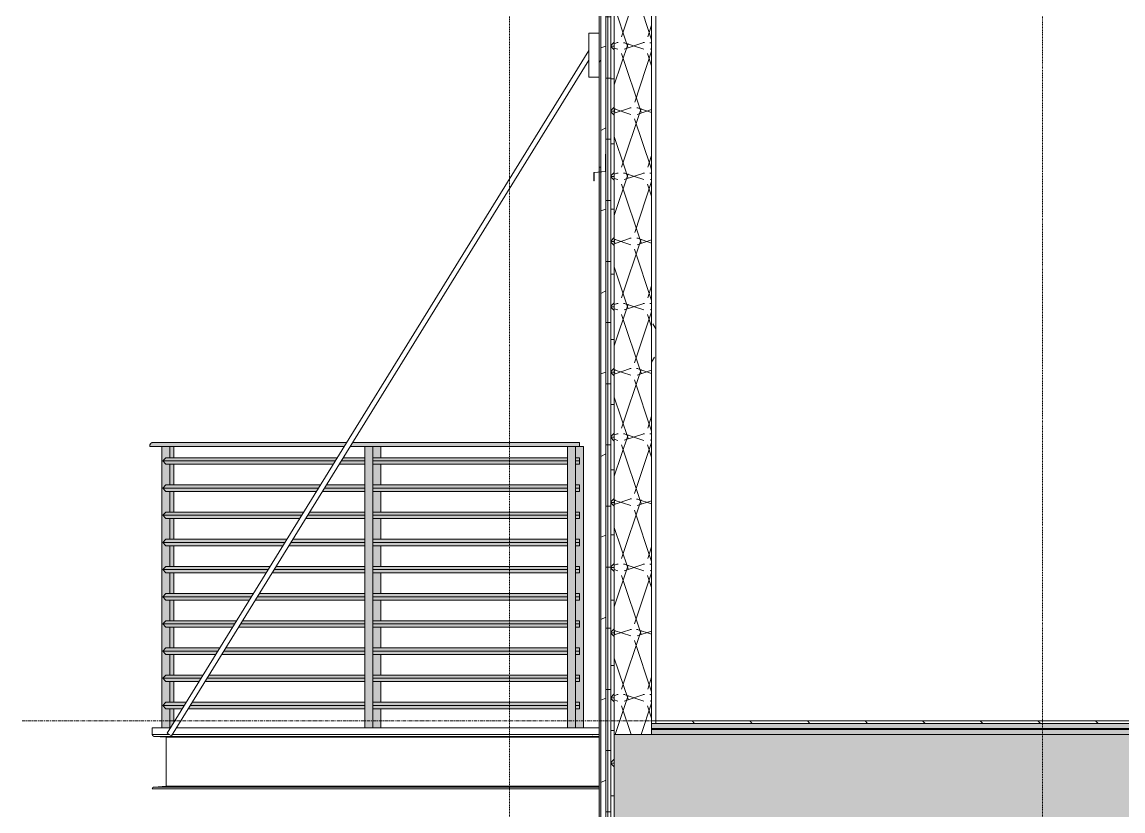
# Model space of a CAD drawing. Header units: inches. Extents: x -4168 to 1483, y -300 to 637.
# Drawn here: x -1138.5 to -976.4, y 254.7 to 370.9 of the extents above; entities that cross this region are included whole.
import ezdxf

# ---------------------------------------------------------------- set-up
doc = ezdxf.new("R2010")
doc.units = ezdxf.units.IN
doc.header["$MEASUREMENT"] = 0
doc.linetypes.add('Dash Dot 3_16_', pattern=[0.3125, 0.1875, -0.0625, 0, -0.0625])
doc.linetypes.add('Grid Line 1_2_', pattern=[0.875, 0.5, -0.125, 0.125, -0.125])
for name, color, linetype, lineweight in [('A-ANNO-SYMB-1', 150, 'Dash Dot 3_16_', 9), ('A-FLOR-2', 8, 'Continuous', 5), ('A-FLOR-7', 192, 'Continuous', 9), ('A-FLOR-8', 55, 'Continuous', 9), ('A-FLOR-HRAL-1', 55, 'Continuous', 9), ('A-FLOR-HRAL-2', 7, 'Continuous', 9), ('A-FLOR-HRAL-3', 9, 'Continuous', 9), ('A-FLOR-LEVL-1', 51, 'Grid Line 1_2_', 9), ('A-FLOR-MCUT-2', 51, 'Continuous', 9), ('A-FLOR-PATT-1', 45, 'Continuous', 9), ('A-WALL-10', 113, 'Continuous', 9), ('A-WALL-6', 55, 'Continuous', 9), ('A-WALL-7', 251, 'Continuous', 5), ('A-WALL-9', 50, 'Continuous', 9), ('A-WALL-PATT-2', 45, 'Continuous', 9), ('S-BEAM-4', 55, 'Continuous', 9)]:
    doc.layers.add(name, color=color, linetype=linetype, lineweight=lineweight)
pattern_1 = [(0, (99.771, 146.633), (15.36, 3.84), [1.267, -10.253, 1.267, -10.253, -61.44]), (0, (99.771, 146.633), (15.36, 3.84), [-23.04, 1.267, -21.773, 1.267, -10.253, -26.88]), (0, (99.771, 146.633), (15.36, 3.84), [-57.6, 1.267, -6.413, 1.267, -17.933]), (120, (105.531, 148.553), (-11.005538, 11.38215), [1.267, -10.253, 1.267, -10.253, -61.44]), (120, (105.531, 148.553), (-11.005538, 11.38215), [-23.04, 1.267, -21.773, 1.267, -10.253, -26.88]), (120, (105.531, 148.553), (-11.005538, 11.38215), [-57.6, 1.267, -6.413, 1.267, -17.933]), (240, (107.451, 156.233), (-4.354462, -15.22215), [1.267, -10.253, 1.267, -10.253, -61.44]), (240, (107.451, 156.233), (-4.354462, -15.22215), [-23.04, 1.267, -21.773, 1.267, -10.253, -26.88]), (240, (107.451, 156.233), (-4.354462, -15.22215), [-57.6, 1.267, -6.413, 1.267, -17.933])]
pattern_2 = [(0, (99.771, 146.633), (0, 4.798), []), (315, (99.7708, 146.633), (4.798427, 0), [6.786, -6.786]), (45, (99.7708, 146.633), (4.798427, 0), [6.786, -6.786])]
pattern_3 = [(161.57, (100.2508, 147.113), (-3.8399538, -1.54e-05), [0, -27.322, 3.034, 0]), (18.43, (99.2908, 147.113), (-3.8399538, 1.54e-05), [0, -27.322, 3.034, 0]), (108.43, (100.2508, 147.113), (1.919622, -9.6005246), [9.106, -21.25]), (71.57, (99.2908, 147.113), (1.919622, 9.6005246), [9.106, -21.25])]
pattern_4 = [(216.87, (109.371, 170.633), (71.999914, 48.000129), [12, -108]), (206.565, (123.771, 163.433), (-23.99974, -23.9997), [26.833, -26.833]), (198.435, (123.771, 151.433), (-47.999875, -23.999517), [15.179, -60.716])]
pattern_5 = [(0, (99.771, 146.633), (0, 9), []), (90, (99.771, 146.633), (-9, 6e-16), [])]

# ---------------------------------------------------------------- blocks, each defined once
blk = doc.blocks.new('Basic Wall _ EXT - FIBER CEMENT - LARGE - ___-2162455-BUILDING SECTION - EAST_WEST AT RAMP - LOOKING SOUTH')
at = {"layer": 'A-WALL-9'}
blk.add_hatch(color=256, dxfattribs=at).paths.add_polyline_path([(-12118.81, 347.5), (-12118.81, 348.72), (-12118.84, 348.72), (-12118.84, 347.5)], flags=0)
at = {"layer": 'A-WALL-10'}
for p, q in [((-12117.09, 351.44), (-12117.12, 351.44)), ((-12117.12, 351.44), (-12117.12, 348.9)), ((-12117.09, 349.5), (-12117.09, 351.44)), ((-12117.12, 348.9), (-12118.84, 348.75)), ((-12118.84, 348.75), (-12118.84, 347.5)), ((-12118.81, 348.72), (-12117.09, 348.87)), ((-12118.81, 347.5), (-12118.81, 348.72)), ((-12118.84, 347.5), (-12118.81, 347.5))]:
    blk.add_line(p, q, dxfattribs=at)
at = {"layer": 'A-WALL-6'}
blk.add_line((-12117.09, 348.87), (-12117.09, 349.5), dxfattribs=at)
blk = doc.blocks.new('Railing - Baluster_01-2700443-BUILDING SECTION - EAST_WEST AT RAMP - LOOKING SOUTH')
at = {"layer": 'A-FLOR-HRAL-3'}
blk.add_hatch(color=256, dxfattribs=at).paths.add_polyline_path([(-12151.4, 267), (-12151.4, 308.4), (-12152.58, 308.4), (-12152.58, 267)], flags=0)
at = {"layer": 'A-FLOR-HRAL-1'}
for p, q in [((-12152.58, 267), (-12152.58, 308.4)), ((-12151.4, 308.4), (-12151.4, 267))]:
    blk.add_line(p, q, dxfattribs=at)
blk = doc.blocks.new('Railing - Baluster_01-V131-BUILDING SECTION - EAST_WEST AT RAMP - LOOKING SOUTH')
at = {"layer": 'A-FLOR-HRAL-3'}
h = blk.add_hatch(color=256, dxfattribs=at)
h.paths.add_polyline_path([(-12151.4, 267), (-12150.21, 267), (-12150.21, 269.8), (-12151.4, 269.8)], flags=0)
h.paths.add_polyline_path([(-12151.4, 270.75), (-12150.21, 270.75), (-12150.21, 273.8), (-12151.4, 273.8)], flags=0)
h.paths.add_polyline_path([(-12150.21, 274.75), (-12150.21, 277.8), (-12151.4, 277.8), (-12151.4, 274.75)], flags=0)
h.paths.add_polyline_path([(-12151.4, 278.75), (-12150.21, 278.75), (-12150.21, 281.8), (-12151.4, 281.8)], flags=0)
h.paths.add_polyline_path([(-12151.4, 282.75), (-12150.21, 282.75), (-12150.21, 285.8), (-12151.4, 285.8)], flags=0)
h.paths.add_polyline_path([(-12151.4, 286.75), (-12150.21, 286.75), (-12150.21, 289.8), (-12151.4, 289.8), (-12151.4, 287.74)], flags=0)
h.paths.add_polyline_path([(-12151.4, 290.75), (-12150.21, 290.75), (-12150.21, 293.8), (-12151.4, 293.8)], flags=0)
h.paths.add_polyline_path([(-12151.4, 294.75), (-12150.21, 294.75), (-12150.21, 297.8), (-12151.4, 297.8)], flags=0)
h.paths.add_polyline_path([(-12151.4, 298.75), (-12150.21, 298.75), (-12150.21, 301.8), (-12151.4, 301.8), (-12151.4, 299.7)], flags=0)
h.paths.add_polyline_path([(-12150.21, 302.75), (-12150.21, 305.8), (-12151.4, 305.8), (-12151.4, 302.75)], flags=0)
h.paths.add_polyline_path([(-12151.4, 306.75), (-12150.21, 306.75), (-12150.21, 308.4), (-12151.4, 308.4)], flags=0)
at = {"layer": 'A-FLOR-HRAL-1'}
for p, q in [((-12150.21, 308.4), (-12150.21, 306.75)), ((-12150.21, 305.8), (-12150.21, 302.75)), ((-12150.21, 301.8), (-12150.21, 298.75)), ((-12150.21, 297.8), (-12150.21, 294.75)), ((-12150.21, 293.8), (-12150.21, 290.75)), ((-12150.21, 289.8), (-12150.21, 286.75)), ((-12150.21, 285.8), (-12150.21, 282.75)), ((-12150.21, 281.8), (-12150.21, 278.75)), ((-12150.21, 277.8), (-12150.21, 274.75)), ((-12150.21, 273.8), (-12150.21, 270.75)), ((-12150.21, 269.8), (-12150.21, 267))]:
    blk.add_line(p, q, dxfattribs=at)
blk = doc.blocks.new('Railing - Baluster_01-V132-BUILDING SECTION - EAST_WEST AT RAMP - LOOKING SOUTH')
at = {"layer": 'A-FLOR-HRAL-3'}
blk.add_hatch(color=256, dxfattribs=at).paths.add_polyline_path([(-12182.43, 267), (-12181.25, 267), (-12181.27, 269.8), (-12181.84, 269.8), (-12182.31, 270.28), (-12181.84, 270.75), (-12181.25, 270.75), (-12181.27, 273.8), (-12181.84, 273.8), (-12182.31, 274.28), (-12181.84, 274.75), (-12181.25, 274.75), (-12181.27, 277.8), (-12181.84, 277.8), (-12182.31, 278.28), (-12181.84, 278.75), (-12181.25, 278.75), (-12181.27, 281.8), (-12181.84, 281.8), (-12182.31, 282.28), (-12181.84, 282.75), (-12181.25, 282.75), (-12181.27, 285.8), (-12181.84, 285.8), (-12182.31, 286.28), (-12181.84, 286.75), (-12181.25, 286.75), (-12181.27, 289.8), (-12181.84, 289.8), (-12182.31, 290.28), (-12181.84, 290.75), (-12181.25, 290.75), (-12181.27, 293.8), (-12181.84, 293.8), (-12182.31, 294.28), (-12181.84, 294.75), (-12181.25, 294.75), (-12181.27, 297.8), (-12181.84, 297.8), (-12182.31, 298.28), (-12181.84, 298.75), (-12181.25, 298.75), (-12181.25, 301.8), (-12181.84, 301.8), (-12182.31, 302.28), (-12181.84, 302.75), (-12181.25, 302.75), (-12181.25, 305.8), (-12181.84, 305.8), (-12182.31, 306.28), (-12181.84, 306.75), (-12181.25, 306.75), (-12181.25, 308.4), (-12182.43, 308.4), (-12182.43, 269.8)], flags=0)
at = {"layer": 'A-FLOR-HRAL-1'}
for p, q in [((-12182.43, 308.4), (-12182.43, 267)), ((-12181.25, 306.75), (-12181.25, 308.4)), ((-12181.25, 302.75), (-12181.25, 305.8)), ((-12181.25, 298.75), (-12181.25, 301.8)), ((-12181.25, 294.75), (-12181.25, 297.8)), ((-12181.25, 290.75), (-12181.25, 293.8)), ((-12181.25, 286.75), (-12181.25, 289.8)), ((-12181.25, 282.75), (-12181.25, 285.8)), ((-12181.25, 278.75), (-12181.25, 281.8)), ((-12181.25, 274.75), (-12181.25, 277.8)), ((-12181.25, 270.75), (-12181.25, 273.8)), ((-12181.25, 267), (-12181.25, 269.79))]:
    blk.add_line(p, q, dxfattribs=at)
blk = doc.blocks.new('Railing - Baluster_01-V133-BUILDING SECTION - EAST_WEST AT RAMP - LOOKING SOUTH')
at = {"layer": 'A-FLOR-HRAL-3'}
h = blk.add_hatch(color=256, dxfattribs=at)
h.paths.add_polyline_path([(-12181.16, 267), (-12180.66, 267.82), (-12180.66, 269.8), (-12181.25, 269.79), (-12181.25, 267), (-12181.19, 267)], flags=0)
h.paths.add_polyline_path([(-12181.12, 270.75), (-12180.66, 270.75), (-12180.66, 273.8), (-12181.25, 273.8), (-12181.25, 270.75), (-12181.19, 270.75)], flags=0)
h.paths.add_polyline_path([(-12181.25, 274.75), (-12180.66, 274.75), (-12180.66, 277.8), (-12181.25, 277.8), (-12181.25, 275.77)], flags=0)
h.paths.add_polyline_path([(-12181.19, 278.75), (-12180.66, 278.75), (-12180.66, 281.8), (-12181.25, 281.8), (-12181.25, 278.75)], flags=0)
h.paths.add_polyline_path([(-12181.03, 282.75), (-12180.66, 282.75), (-12180.66, 285.8), (-12181.25, 285.8), (-12181.25, 282.75), (-12181.04, 282.75)], flags=0)
h.paths.add_polyline_path([(-12180.66, 286.75), (-12180.66, 289.8), (-12181.25, 289.8), (-12181.25, 286.75), (-12181.03, 286.75)], flags=0)
h.paths.add_polyline_path([(-12181.19, 290.75), (-12180.66, 290.75), (-12180.66, 293.8), (-12181.25, 293.8), (-12181.25, 290.75)], flags=0)
h.paths.add_polyline_path([(-12181.07, 294.75), (-12180.66, 294.75), (-12180.66, 297.8), (-12181.25, 297.8), (-12181.25, 294.75), (-12181.12, 294.75)], flags=0)
h.paths.add_polyline_path([(-12181.25, 298.75), (-12180.66, 298.75), (-12180.66, 301.8), (-12181.25, 301.8), (-12181.25, 299.7)], flags=0)
h.paths.add_polyline_path([(-12180.66, 302.75), (-12180.66, 305.8), (-12181.25, 305.8), (-12181.25, 302.75)], flags=0)
h.paths.add_polyline_path([(-12181.25, 306.75), (-12180.66, 306.75), (-12180.66, 308.4), (-12181.25, 308.4)], flags=0)
at = {"layer": 'A-FLOR-HRAL-1'}
for p, q in [((-12180.66, 308.4), (-12180.66, 306.75)), ((-12180.66, 305.8), (-12180.66, 302.75)), ((-12180.66, 301.8), (-12180.66, 298.75)), ((-12180.66, 297.8), (-12180.66, 294.75)), ((-12180.66, 293.8), (-12180.66, 290.75)), ((-12180.66, 289.8), (-12180.66, 286.75)), ((-12180.66, 285.8), (-12180.66, 282.75)), ((-12180.66, 281.8), (-12180.66, 278.75)), ((-12180.66, 277.8), (-12180.66, 274.75)), ((-12180.66, 273.8), (-12180.66, 270.75)), ((-12180.66, 269.79), (-12180.66, 267.82))]:
    blk.add_line(p, q, dxfattribs=at)
blk = doc.blocks.new('Railing - Baluster_01-V134-BUILDING SECTION - EAST_WEST AT RAMP - LOOKING SOUTH')
at = {"layer": 'A-FLOR-HRAL-3'}
blk.add_hatch(color=256, dxfattribs=at).paths.add_polyline_path([(-12120.36, 267), (-12120.36, 308.4), (-12121.54, 308.4), (-12121.54, 306.75), (-12120.95, 306.75), (-12120.95, 305.8), (-12121.54, 305.8), (-12121.54, 302.75), (-12120.95, 302.75), (-12120.95, 301.8), (-12121.54, 301.8), (-12121.54, 298.75), (-12120.95, 298.75), (-12120.95, 297.8), (-12121.54, 297.8), (-12121.54, 294.75), (-12120.95, 294.75), (-12120.95, 293.8), (-12121.54, 293.8), (-12121.54, 290.75), (-12120.95, 290.75), (-12120.95, 289.8), (-12121.54, 289.8), (-12121.54, 286.75), (-12120.95, 286.75), (-12120.95, 285.8), (-12121.54, 285.8), (-12121.54, 282.75), (-12120.95, 282.75), (-12120.95, 281.8), (-12121.54, 281.8), (-12121.54, 278.75), (-12120.95, 278.75), (-12120.95, 277.8), (-12121.54, 277.8), (-12121.54, 274.75), (-12120.95, 274.75), (-12120.95, 273.8), (-12121.54, 273.8), (-12121.54, 270.75), (-12120.95, 270.75), (-12120.95, 269.8), (-12121.54, 269.79), (-12121.54, 267)], flags=0)
at = {"layer": 'A-FLOR-HRAL-1'}
for q in [(-12120.95, 308.4), (-12120.36, 267)]:
    blk.add_line((-12120.36, 308.4), q, dxfattribs=at)
blk = doc.blocks.new('Railing - Railing-3280567-BUILDING SECTION - EAST_WEST AT RAMP - LOOKING SOUTH')
at = {"layer": 'A-FLOR-HRAL-2'}
h = blk.add_hatch(color=256, dxfattribs=at)
h.paths.add_polyline_path([(-12121.54, 308.53), (-12120.95, 308.53), (-12120.95, 309), (-12154.37, 308.96), (-12154.63, 308.53), (-12122.41, 308.53)], flags=0)
h.paths.add_polyline_path([(-12184.2, 308.53), (-12155.51, 308.53), (-12155.22, 309), (-12183.85, 308.98), (-12184.06, 308.86), (-12184.19, 308.65)], flags=0)
h = blk.add_hatch(color=256, dxfattribs=at)
h.paths.add_polyline_path([(-12154.71, 308.4), (-12120.95, 308.4), (-12120.95, 308.53), (-12154.63, 308.53)], flags=0)
h.paths.add_polyline_path([(-12182.43, 308.4), (-12155.59, 308.4), (-12155.51, 308.53), (-12184.2, 308.53), (-12184.2, 308.4)], flags=0)
h = blk.add_hatch(color=256, dxfattribs=at)
h.paths.add_polyline_path([(-12152.58, 306.28), (-12152.58, 306.75), (-12155.73, 306.75), (-12156.02, 306.28)], flags=0)
h.paths.add_polyline_path([(-12120.95, 306.28), (-12120.95, 306.75), (-12121.54, 306.75), (-12121.54, 306.28)], flags=0)
h.paths.add_polyline_path([(-12180.66, 306.28), (-12156.91, 306.28), (-12156.61, 306.75), (-12181.84, 306.75), (-12182.31, 306.28), (-12181.25, 306.28)], flags=0)
h.paths.add_polyline_path([(-12142.13, 306.28), (-12122.72, 306.28), (-12122.72, 306.75), (-12151.4, 306.75), (-12151.4, 306.28), (-12150.21, 306.28)], flags=0)
h = blk.add_hatch(color=256, dxfattribs=at)
h.paths.add_polyline_path([(-12120.95, 305.8), (-12120.95, 306.28), (-12121.54, 306.28), (-12121.54, 305.8)], flags=0)
h.paths.add_polyline_path([(-12180.66, 305.8), (-12157.2, 305.8), (-12156.92, 306.28), (-12182.31, 306.28), (-12181.84, 305.8), (-12181.25, 305.8)], flags=0)
h.paths.add_polyline_path([(-12142.13, 305.8), (-12122.72, 305.8), (-12122.72, 306.28), (-12151.4, 306.28), (-12151.4, 305.8), (-12150.21, 305.8)], flags=0)
h.paths.add_polyline_path([(-12152.58, 305.8), (-12152.58, 306.28), (-12156.02, 306.28), (-12156.32, 305.8)], flags=0)
h = blk.add_hatch(color=256, dxfattribs=at)
h.paths.add_polyline_path([(-12152.58, 302.28), (-12152.58, 302.75), (-12158.2, 302.75), (-12158.49, 302.28)], flags=0)
h.paths.add_polyline_path([(-12180.66, 302.28), (-12159.38, 302.28), (-12159.08, 302.75), (-12181.84, 302.75), (-12182.31, 302.28), (-12181.25, 302.28)], flags=0)
h.paths.add_polyline_path([(-12120.95, 302.28), (-12120.95, 302.75), (-12121.54, 302.75), (-12121.54, 302.28)], flags=0)
h.paths.add_polyline_path([(-12122.72, 302.28), (-12122.72, 302.75), (-12151.4, 302.75), (-12151.4, 302.28), (-12142.13, 302.28)], flags=0)
h = blk.add_hatch(color=256, dxfattribs=at)
h.paths.add_polyline_path([(-12181.84, 301.8), (-12159.67, 301.8), (-12159.38, 302.28), (-12182.31, 302.28)], flags=0)
h.paths.add_polyline_path([(-12120.95, 301.8), (-12120.95, 302.28), (-12121.54, 302.28), (-12121.54, 301.8)], flags=0)
h.paths.add_polyline_path([(-12122.72, 301.8), (-12122.72, 302.28), (-12151.4, 302.28), (-12151.4, 301.8), (-12142.13, 301.8)], flags=0)
h.paths.add_polyline_path([(-12152.58, 301.8), (-12152.58, 302.28), (-12158.49, 302.28), (-12158.79, 301.8)], flags=0)
h = blk.add_hatch(color=256, dxfattribs=at)
h.paths.add_polyline_path([(-12161.85, 298.28), (-12161.55, 298.75), (-12181.84, 298.75), (-12182.31, 298.28), (-12180.66, 298.28)], flags=0)
h.paths.add_polyline_path([(-12120.95, 298.28), (-12120.95, 298.75), (-12121.54, 298.75), (-12121.54, 298.28)], flags=0)
h.paths.add_polyline_path([(-12142.13, 298.28), (-12122.72, 298.28), (-12122.72, 298.75), (-12151.4, 298.75), (-12151.4, 298.28), (-12150.21, 298.28)], flags=0)
h.paths.add_polyline_path([(-12152.58, 298.28), (-12152.58, 298.75), (-12160.67, 298.75), (-12160.96, 298.28)], flags=0)
h = blk.add_hatch(color=256, dxfattribs=at)
h.paths.add_polyline_path([(-12162.14, 297.8), (-12161.85, 298.28), (-12182.31, 298.28), (-12181.84, 297.8), (-12180.66, 297.8)], flags=0)
h.paths.add_polyline_path([(-12120.95, 297.8), (-12120.95, 298.28), (-12121.54, 298.28), (-12121.54, 297.8)], flags=0)
h.paths.add_polyline_path([(-12122.72, 297.8), (-12122.72, 298.28), (-12151.4, 298.28), (-12151.4, 297.8), (-12142.13, 297.8)], flags=0)
h.paths.add_polyline_path([(-12152.58, 297.8), (-12152.58, 298.28), (-12160.96, 298.28), (-12161.26, 297.8)], flags=0)
h = blk.add_hatch(color=256, dxfattribs=at)
h.paths.add_polyline_path([(-12121.54, 294.28), (-12120.95, 294.28), (-12120.95, 294.75), (-12121.54, 294.75)], flags=0)
h.paths.add_polyline_path([(-12181.56, 294.28), (-12164.32, 294.28), (-12164.02, 294.75), (-12181.84, 294.75), (-12182.31, 294.28)], flags=0)
h.paths.add_polyline_path([(-12142.13, 294.28), (-12122.72, 294.28), (-12122.72, 294.75), (-12151.4, 294.75), (-12151.4, 294.28), (-12150.21, 294.28)], flags=0)
h.paths.add_polyline_path([(-12152.58, 294.28), (-12152.58, 294.75), (-12163.14, 294.75), (-12163.44, 294.28), (-12161.85, 294.28)], flags=0)
h = blk.add_hatch(color=256, dxfattribs=at)
h.paths.add_polyline_path([(-12120.95, 293.8), (-12120.95, 294.28), (-12121.54, 294.28), (-12121.54, 293.8)], flags=0)
h.paths.add_polyline_path([(-12181.56, 293.8), (-12164.61, 293.8), (-12164.32, 294.28), (-12182.31, 294.28), (-12181.84, 293.8)], flags=0)
h.paths.add_polyline_path([(-12122.72, 293.8), (-12122.72, 294.28), (-12151.4, 294.28), (-12151.4, 293.8), (-12142.13, 293.8)], flags=0)
h.paths.add_polyline_path([(-12152.58, 293.8), (-12152.58, 294.28), (-12163.44, 294.28), (-12163.73, 293.8), (-12161.85, 293.8)], flags=0)
h = blk.add_hatch(color=256, dxfattribs=at)
h.paths.add_polyline_path([(-12166.79, 290.28), (-12166.49, 290.75), (-12181.84, 290.75), (-12182.31, 290.28), (-12180.66, 290.28)], flags=0)
h.paths.add_polyline_path([(-12120.95, 290.28), (-12120.95, 290.75), (-12121.54, 290.75), (-12121.54, 290.28)], flags=0)
h.paths.add_polyline_path([(-12122.72, 290.28), (-12122.72, 290.75), (-12151.4, 290.75), (-12151.4, 290.28), (-12142.13, 290.28)], flags=0)
h.paths.add_polyline_path([(-12152.58, 290.28), (-12152.58, 290.75), (-12165.61, 290.75), (-12165.91, 290.28), (-12161.85, 290.28)], flags=0)
h = blk.add_hatch(color=256, dxfattribs=at)
h.paths.add_polyline_path([(-12121.54, 289.8), (-12120.95, 289.8), (-12120.95, 290.28), (-12121.54, 290.28)], flags=0)
h.paths.add_polyline_path([(-12181.84, 289.8), (-12167.08, 289.8), (-12166.79, 290.28), (-12182.31, 290.28)], flags=0)
h.paths.add_polyline_path([(-12142.13, 289.8), (-12122.72, 289.8), (-12122.72, 290.28), (-12151.4, 290.28), (-12151.4, 289.8), (-12150.21, 289.8)], flags=0)
h.paths.add_polyline_path([(-12161.85, 289.8), (-12152.58, 289.8), (-12152.58, 290.28), (-12165.91, 290.28), (-12166.2, 289.8)], flags=0)
h = blk.add_hatch(color=256, dxfattribs=at)
h.paths.add_polyline_path([(-12121.54, 286.28), (-12120.95, 286.28), (-12120.95, 286.75), (-12121.54, 286.75)], flags=0)
h.paths.add_polyline_path([(-12181.67, 286.28), (-12169.26, 286.28), (-12168.97, 286.75), (-12181.84, 286.75), (-12182.31, 286.28)], flags=0)
h.paths.add_polyline_path([(-12150.21, 286.28), (-12122.72, 286.28), (-12122.72, 286.75), (-12151.4, 286.75), (-12151.4, 286.28)], flags=0)
h.paths.add_polyline_path([(-12152.58, 286.28), (-12152.58, 286.75), (-12168.08, 286.75), (-12168.38, 286.28), (-12161.85, 286.28)], flags=0)
h = blk.add_hatch(color=256, dxfattribs=at)
h.paths.add_polyline_path([(-12121.54, 285.8), (-12120.95, 285.8), (-12120.95, 286.28), (-12121.54, 286.28)], flags=0)
h.paths.add_polyline_path([(-12181.84, 285.8), (-12169.55, 285.8), (-12169.26, 286.28), (-12182.31, 286.28)], flags=0)
h.paths.add_polyline_path([(-12151.4, 285.8), (-12122.72, 285.8), (-12122.72, 286.28), (-12151.4, 286.28)], flags=0)
h.paths.add_polyline_path([(-12161.85, 285.8), (-12152.58, 285.8), (-12152.58, 286.28), (-12168.38, 286.28), (-12168.67, 285.8)], flags=0)
h = blk.add_hatch(color=256, dxfattribs=at)
h.paths.add_polyline_path([(-12121.54, 282.28), (-12120.95, 282.28), (-12120.95, 282.75), (-12121.54, 282.75)], flags=0)
h.paths.add_polyline_path([(-12182.31, 282.28), (-12171.73, 282.28), (-12171.44, 282.75), (-12181.84, 282.75)], flags=0)
h.paths.add_polyline_path([(-12150.21, 282.28), (-12122.72, 282.28), (-12122.72, 282.75), (-12151.4, 282.75), (-12151.4, 282.28)], flags=0)
h.paths.add_polyline_path([(-12161.85, 282.28), (-12152.58, 282.28), (-12152.58, 282.75), (-12170.55, 282.75), (-12170.85, 282.28)], flags=0)
h = blk.add_hatch(color=256, dxfattribs=at)
h.paths.add_polyline_path([(-12120.95, 281.8), (-12120.95, 282.28), (-12121.54, 282.28), (-12121.54, 281.8)], flags=0)
h.paths.add_polyline_path([(-12181.84, 281.8), (-12172.02, 281.8), (-12171.73, 282.28), (-12182.31, 282.28)], flags=0)
h.paths.add_polyline_path([(-12151.4, 281.8), (-12122.72, 281.8), (-12122.72, 282.28), (-12151.4, 282.28)], flags=0)
h.paths.add_polyline_path([(-12161.85, 281.8), (-12152.58, 281.8), (-12152.58, 282.28), (-12170.85, 282.28), (-12171.14, 281.8)], flags=0)
h = blk.add_hatch(color=256, dxfattribs=at)
h.paths.add_polyline_path([(-12181.07, 278.28), (-12174.2, 278.28), (-12173.91, 278.75), (-12181.84, 278.75), (-12182.31, 278.28), (-12181.12, 278.28)], flags=0)
h.paths.add_polyline_path([(-12120.95, 278.28), (-12120.95, 278.75), (-12121.54, 278.75), (-12121.54, 278.28)], flags=0)
h.paths.add_polyline_path([(-12150.21, 278.28), (-12122.72, 278.28), (-12122.72, 278.75), (-12151.4, 278.75), (-12151.4, 278.28)], flags=0)
h.paths.add_polyline_path([(-12161.85, 278.28), (-12152.58, 278.28), (-12152.58, 278.75), (-12173.02, 278.75), (-12173.32, 278.28)], flags=0)
h = blk.add_hatch(color=256, dxfattribs=at)
h.paths.add_polyline_path([(-12121.54, 277.8), (-12120.95, 277.8), (-12120.95, 278.28), (-12121.54, 278.28)], flags=0)
h.paths.add_polyline_path([(-12181.84, 277.8), (-12174.49, 277.8), (-12174.2, 278.28), (-12182.31, 278.28)], flags=0)
h.paths.add_polyline_path([(-12150.21, 277.8), (-12122.72, 277.8), (-12122.72, 278.28), (-12151.4, 278.28), (-12151.4, 277.8)], flags=0)
h.paths.add_polyline_path([(-12152.58, 277.8), (-12152.58, 278.28), (-12173.32, 278.28), (-12173.61, 277.8), (-12161.85, 277.8)], flags=0)
h = blk.add_hatch(color=256, dxfattribs=at)
h.paths.add_polyline_path([(-12121.54, 274.28), (-12120.95, 274.28), (-12120.95, 274.75), (-12121.54, 274.75)], flags=0)
h.paths.add_polyline_path([(-12181.67, 274.28), (-12176.67, 274.28), (-12176.38, 274.75), (-12181.84, 274.75), (-12182.31, 274.28)], flags=0)
h.paths.add_polyline_path([(-12150.21, 274.28), (-12122.72, 274.28), (-12122.72, 274.75), (-12151.4, 274.75), (-12151.4, 274.28)], flags=0)
h.paths.add_polyline_path([(-12161.85, 274.28), (-12152.58, 274.28), (-12152.58, 274.75), (-12175.5, 274.75), (-12175.79, 274.28), (-12171.7, 274.28)], flags=0)
h = blk.add_hatch(color=256, dxfattribs=at)
h.paths.add_polyline_path([(-12120.95, 273.8), (-12120.95, 274.28), (-12121.54, 274.28), (-12121.54, 273.8)], flags=0)
h.paths.add_polyline_path([(-12181.67, 273.8), (-12176.96, 273.8), (-12176.67, 274.28), (-12182.31, 274.28), (-12181.84, 273.8)], flags=0)
h.paths.add_polyline_path([(-12151.4, 273.8), (-12122.72, 273.8), (-12122.72, 274.28), (-12151.4, 274.28)], flags=0)
h.paths.add_polyline_path([(-12161.85, 273.8), (-12152.58, 273.8), (-12152.58, 274.28), (-12175.79, 274.28), (-12176.08, 273.8), (-12171.7, 273.8)], flags=0)
h = blk.add_hatch(color=256, dxfattribs=at)
h.paths.add_polyline_path([(-12181.07, 270.28), (-12179.14, 270.28), (-12178.85, 270.75), (-12181.84, 270.75), (-12182.31, 270.28), (-12181.12, 270.28)], flags=0)
h.paths.add_polyline_path([(-12120.95, 270.28), (-12120.95, 270.75), (-12121.54, 270.75), (-12121.54, 270.28)], flags=0)
h.paths.add_polyline_path([(-12150.21, 270.28), (-12122.72, 270.28), (-12122.72, 270.75), (-12151.4, 270.75), (-12151.4, 270.28)], flags=0)
h.paths.add_polyline_path([(-12152.58, 270.28), (-12152.58, 270.75), (-12177.97, 270.75), (-12178.26, 270.28), (-12161.85, 270.28)], flags=0)
h = blk.add_hatch(color=256, dxfattribs=at)
h.paths.add_polyline_path([(-12181.07, 269.8), (-12179.43, 269.8), (-12179.14, 270.28), (-12182.31, 270.28), (-12181.84, 269.8), (-12181.12, 269.8)], flags=0)
h.paths.add_polyline_path([(-12120.95, 269.8), (-12120.95, 270.28), (-12121.54, 270.28), (-12121.54, 269.8)], flags=0)
h.paths.add_polyline_path([(-12151.4, 269.8), (-12122.72, 269.8), (-12122.72, 270.28), (-12151.4, 270.28)], flags=0)
h.paths.add_polyline_path([(-12161.85, 269.8), (-12152.58, 269.8), (-12152.58, 270.28), (-12178.26, 270.28), (-12178.55, 269.8), (-12171.7, 269.8)], flags=0)
at = {"layer": 'A-FLOR-HRAL-1'}
for p, q in [((-12184.2, 308.4), (-12184.2, 308.53)), ((-12155.58, 308.4), (-12184.2, 308.4)), ((-12155.21, 309), (-12183.73, 309)), ((-12120.95, 308.4), (-12154.72, 308.4)), ((-12120.95, 309), (-12154.36, 309)), ((-12120.95, 309), (-12120.95, 308.53)), ((-12120.95, 308.53), (-12120.95, 308.4)), ((-12182.31, 306.28), (-12181.84, 306.75)), ((-12181.84, 306.75), (-12156.61, 306.75)), ((-12155.74, 306.75), (-12152.58, 306.75)), ((-12151.4, 306.75), (-12122.72, 306.75)), ((-12121.54, 306.75), (-12120.95, 306.75)), ((-12120.95, 306.75), (-12120.95, 306.28)), ((-12181.84, 305.8), (-12182.31, 306.28)), ((-12156.92, 306.28), (-12182.31, 306.28)), ((-12157.2, 305.8), (-12181.84, 305.8)), ((-12152.58, 305.8), (-12156.32, 305.8)), ((-12152.58, 306.28), (-12156.03, 306.28)), ((-12122.72, 306.28), (-12151.4, 306.28)), ((-12122.72, 305.8), (-12151.4, 305.8)), ((-12120.95, 306.28), (-12121.54, 306.28)), ((-12120.95, 305.8), (-12121.54, 305.8)), ((-12120.95, 306.28), (-12120.95, 305.8)), ((-12182.31, 302.28), (-12181.84, 302.75)), ((-12181.84, 301.8), (-12182.31, 302.28)), ((-12159.38, 302.28), (-12182.31, 302.28)), ((-12181.84, 302.75), (-12159.08, 302.75)), ((-12159.67, 301.8), (-12181.84, 301.8)), ((-12152.58, 301.8), (-12158.79, 301.8)), ((-12152.58, 302.28), (-12158.5, 302.28)), ((-12158.21, 302.75), (-12152.58, 302.75)), ((-12151.4, 302.75), (-12122.72, 302.75)), ((-12122.72, 302.28), (-12151.4, 302.28)), ((-12122.72, 301.8), (-12151.4, 301.8)), ((-12121.54, 302.75), (-12120.95, 302.75)), ((-12120.95, 302.28), (-12121.54, 302.28)), ((-12120.95, 301.8), (-12121.54, 301.8)), ((-12120.95, 302.75), (-12120.95, 302.28)), ((-12120.95, 302.28), (-12120.95, 301.8)), ((-12182.31, 298.28), (-12181.84, 298.75)), ((-12181.84, 297.8), (-12182.31, 298.28)), ((-12161.85, 298.28), (-12182.31, 298.28)), ((-12181.84, 298.75), (-12161.55, 298.75)), ((-12152.58, 298.28), (-12160.97, 298.28)), ((-12160.68, 298.75), (-12152.58, 298.75)), ((-12151.4, 298.75), (-12122.72, 298.75)), ((-12122.72, 298.28), (-12151.4, 298.28)), ((-12121.54, 298.75), (-12120.95, 298.75)), ((-12120.95, 298.28), (-12121.54, 298.28)), ((-12120.95, 298.75), (-12120.95, 298.28)), ((-12120.95, 298.28), (-12120.95, 297.8)), ((-12162.14, 297.8), (-12181.84, 297.8)), ((-12152.58, 297.8), (-12161.26, 297.8)), ((-12122.72, 297.8), (-12151.4, 297.8)), ((-12120.95, 297.8), (-12121.54, 297.8)), ((-12182.31, 294.28), (-12181.84, 294.75)), ((-12181.84, 293.8), (-12182.31, 294.28)), ((-12164.32, 294.28), (-12182.31, 294.28)), ((-12181.84, 294.75), (-12164.02, 294.75)), ((-12164.61, 293.8), (-12181.84, 293.8)), ((-12152.58, 293.8), (-12163.73, 293.8)), ((-12152.58, 294.28), (-12163.44, 294.28)), ((-12163.15, 294.75), (-12152.58, 294.75)), ((-12151.4, 294.75), (-12122.72, 294.75)), ((-12122.72, 294.28), (-12151.4, 294.28)), ((-12122.72, 293.8), (-12151.4, 293.8)), ((-12121.54, 294.75), (-12120.95, 294.75)), ((-12120.95, 294.28), (-12121.54, 294.28)), ((-12120.95, 293.8), (-12121.54, 293.8)), ((-12120.95, 294.75), (-12120.95, 294.28)), ((-12120.95, 294.28), (-12120.95, 293.8)), ((-12182.31, 290.28), (-12181.84, 290.75)), ((-12181.84, 289.8), (-12182.31, 290.28)), ((-12166.79, 290.28), (-12182.31, 290.28)), ((-12181.84, 290.75), (-12166.49, 290.75)), ((-12152.58, 290.28), (-12165.91, 290.28)), ((-12165.62, 290.75), (-12152.58, 290.75)), ((-12151.4, 290.75), (-12122.72, 290.75)), ((-12122.72, 290.28), (-12151.4, 290.28)), ((-12121.54, 290.75), (-12120.95, 290.75)), ((-12120.95, 290.28), (-12121.54, 290.28)), ((-12120.95, 290.75), (-12120.95, 290.28)), ((-12120.95, 290.28), (-12120.95, 289.8)), ((-12167.08, 289.8), (-12181.84, 289.8)), ((-12152.58, 289.8), (-12166.2, 289.8)), ((-12122.72, 289.8), (-12151.4, 289.8)), ((-12120.95, 289.8), (-12121.54, 289.8)), ((-12182.31, 286.28), (-12181.84, 286.75)), ((-12181.84, 285.8), (-12182.31, 286.28)), ((-12169.26, 286.28), (-12182.31, 286.28)), ((-12181.84, 286.75), (-12168.97, 286.75)), ((-12169.55, 285.8), (-12181.84, 285.8)), ((-12152.58, 285.8), (-12168.67, 285.8)), ((-12152.58, 286.28), (-12168.38, 286.28)), ((-12168.09, 286.75), (-12152.58, 286.75)), ((-12151.4, 286.75), (-12122.72, 286.75)), ((-12122.72, 286.28), (-12151.4, 286.28)), ((-12122.72, 285.8), (-12151.4, 285.8)), ((-12121.54, 286.75), (-12120.95, 286.75)), ((-12120.95, 286.28), (-12121.54, 286.28)), ((-12120.95, 285.8), (-12121.54, 285.8)), ((-12120.95, 286.75), (-12120.95, 286.28)), ((-12120.95, 286.28), (-12120.95, 285.8)), ((-12182.31, 282.28), (-12181.84, 282.75)), ((-12181.84, 281.8), (-12182.31, 282.28)), ((-12171.73, 282.28), (-12182.31, 282.28)), ((-12181.84, 282.75), (-12171.44, 282.75)), ((-12152.58, 282.28), (-12170.85, 282.28)), ((-12170.56, 282.75), (-12152.58, 282.75)), ((-12151.4, 282.75), (-12122.72, 282.75)), ((-12122.72, 282.28), (-12151.4, 282.28)), ((-12121.54, 282.75), (-12120.95, 282.75)), ((-12120.95, 282.28), (-12121.54, 282.28)), ((-12120.95, 282.75), (-12120.95, 282.28)), ((-12120.95, 282.28), (-12120.95, 281.8)), ((-12172.02, 281.8), (-12181.84, 281.8)), ((-12152.58, 281.8), (-12171.14, 281.8)), ((-12122.72, 281.8), (-12151.4, 281.8)), ((-12120.95, 281.8), (-12121.54, 281.8)), ((-12182.31, 278.28), (-12181.84, 278.75)), ((-12181.84, 278.75), (-12173.91, 278.75)), ((-12173.03, 278.75), (-12152.58, 278.75)), ((-12151.4, 278.75), (-12122.72, 278.75)), ((-12121.54, 278.75), (-12120.95, 278.75)), ((-12120.95, 278.75), (-12120.95, 278.28)), ((-12181.84, 277.8), (-12182.31, 278.28)), ((-12174.2, 278.28), (-12182.31, 278.28)), ((-12174.49, 277.8), (-12181.84, 277.8)), ((-12152.58, 277.8), (-12173.61, 277.8)), ((-12152.58, 278.28), (-12173.32, 278.28)), ((-12122.72, 278.28), (-12151.4, 278.28)), ((-12122.72, 277.8), (-12151.4, 277.8)), ((-12120.95, 278.28), (-12121.54, 278.28)), ((-12120.95, 277.8), (-12121.54, 277.8)), ((-12120.95, 278.28), (-12120.95, 277.8)), ((-12182.31, 274.28), (-12181.84, 274.75)), ((-12181.84, 273.8), (-12182.31, 274.28)), ((-12176.67, 274.28), (-12182.31, 274.28)), ((-12181.84, 274.75), (-12176.38, 274.75)), ((-12152.58, 274.28), (-12175.79, 274.28)), ((-12175.5, 274.75), (-12152.58, 274.75)), ((-12151.4, 274.75), (-12122.72, 274.75)), ((-12122.72, 274.28), (-12151.4, 274.28)), ((-12121.54, 274.75), (-12120.95, 274.75)), ((-12120.95, 274.28), (-12121.54, 274.28)), ((-12120.95, 274.75), (-12120.95, 274.28)), ((-12120.95, 274.28), (-12120.95, 273.8)), ((-12176.96, 273.8), (-12181.84, 273.8)), ((-12152.58, 273.8), (-12176.08, 273.8)), ((-12122.72, 273.8), (-12151.4, 273.8)), ((-12120.95, 273.8), (-12121.54, 273.8)), ((-12182.31, 270.28), (-12181.84, 270.75)), ((-12181.84, 270.75), (-12178.85, 270.75)), ((-12177.97, 270.75), (-12152.58, 270.75)), ((-12151.4, 270.75), (-12122.72, 270.75)), ((-12121.54, 270.75), (-12120.95, 270.75)), ((-12120.95, 270.75), (-12120.95, 270.28)), ((-12181.84, 269.8), (-12182.31, 270.28)), ((-12179.14, 270.28), (-12182.31, 270.28)), ((-12179.43, 269.8), (-12181.84, 269.8)), ((-12152.58, 269.8), (-12178.55, 269.8)), ((-12152.58, 270.28), (-12178.26, 270.28)), ((-12122.72, 270.28), (-12151.4, 270.28)), ((-12122.72, 269.8), (-12151.4, 269.8)), ((-12120.95, 270.28), (-12121.54, 270.28)), ((-12120.95, 269.8), (-12121.54, 269.8)), ((-12120.95, 270.28), (-12120.95, 269.8))]:
    blk.add_line(p, q, dxfattribs=at)
blk.add_open_spline([(-12184.2, 308.53), (-12184.2, 308.57), (-12184.19, 308.63), (-12184.17, 308.71), (-12184.14, 308.76), (-12184.11, 308.81), (-12184.08, 308.84), (-12184.06, 308.87), (-12184.02, 308.9), (-12183.97, 308.93), (-12183.94, 308.95), (-12183.9, 308.97), (-12183.83, 308.99), (-12183.77, 309), (-12183.73, 309)], degree=3, knots=[0, 0, 0, 0, 0.166667, 0.25, 0.333333, 0.416667, 0.458333, 0.5, 0.583333, 0.666667, 0.708333, 0.75, 0.833333, 1, 1, 1, 1], dxfattribs=at)
for name, p in [('Railing - Baluster_01-V132-BUILDING SECTION - EAST_WEST AT RAMP - LOOKING SOUTH', (0, 0)), ('Railing - Baluster_01-V133-BUILDING SECTION - EAST_WEST AT RAMP - LOOKING SOUTH', (0, 0)), ('Railing - Baluster_01-2700443-BUILDING SECTION - EAST_WEST AT RAMP - LOOKING SOUTH', (0, 0)), ('Railing - Baluster_01-V131-BUILDING SECTION - EAST_WEST AT RAMP - LOOKING SOUTH', (0, 0)), ('Railing - Baluster_01-2700443-BUILDING SECTION - EAST_WEST AT RAMP - LOOKING SOUTH', (29.85, 0)), ('Railing - Baluster_01-V134-BUILDING SECTION - EAST_WEST AT RAMP - LOOKING SOUTH', (0, 0))]:
    blk.add_blockref(name, p)
blk = doc.blocks.new('Walls 14 - Walls 1-3280521-BUILDING SECTION - EAST_WEST AT RAMP - LOOKING SOUTH')
at = {"layer": 'S-BEAM-4'}
for p, q in [((-12118.09, 369.25), (-12119.58, 369.25)), ((-12119.58, 366), (-12119.58, 369.25)), ((-12119.58, 366.71), (-12181.67, 266.18)), ((-12181.03, 265.79), (-12119.58, 365.28)), ((-12119.58, 362.75), (-12119.58, 366)), ((-12119.58, 362.75), (-12118.09, 362.75)), ((-12181.35, 265.99), (-12181.67, 266.18)), ((-12181.03, 265.79), (-12181.35, 265.99))]:
    blk.add_line(p, q, dxfattribs=at)
blk = doc.blocks.new('Walls 17 - Walls 3-3280536-BUILDING SECTION - EAST_WEST AT RAMP - LOOKING SOUTH')
at = {"layer": 'A-WALL-6'}
for p, q in [((-12181.37, 266), (-12183.84, 266)), ((-12118.09, 266), (-12180.9, 266)), ((-12183.57, 265.73), (-12118.09, 265.73)), ((-12181.8, 265.61), (-12183.57, 265.73)), ((-12118.96, 265.73), (-12183.57, 265.73)), ((-12181.8, 258.39), (-12181.8, 265.61)), ((-12118.09, 265.61), (-12181.8, 265.61)), ((-12118.96, 265.73), (-12118.09, 265.67)), ((-12183.84, 258), (-12118.09, 258)), ((-12183.57, 258.27), (-12181.8, 258.39)), ((-12118.09, 258.27), (-12183.57, 258.27)), ((-12118.96, 258.27), (-12183.57, 258.27)), ((-12118.09, 258.39), (-12181.8, 258.39)), ((-12118.09, 258.33), (-12118.96, 258.27))]:
    blk.add_line(p, q, dxfattribs=at)
for centre, start, end in [((-12118.96, 266), 240, 270), ((-12118.96, 258), 90, 120)]:
    blk.add_arc(centre, 0.273, start, end, dxfattribs=at)
for points, knots in [([(-12183.57, 265.73), (-12183.59, 265.73), (-12183.63, 265.73), (-12183.67, 265.75), (-12183.7, 265.76), (-12183.72, 265.77), (-12183.74, 265.79), (-12183.76, 265.8), (-12183.77, 265.82), (-12183.79, 265.84), (-12183.8, 265.86), (-12183.82, 265.9), (-12183.83, 265.94), (-12183.84, 265.98), (-12183.84, 266)], [0, 0, 0, 0, 0.166667, 0.25, 0.333333, 0.375, 0.416667, 0.5, 0.541667, 0.583333, 0.666667, 0.75, 0.833333, 1, 1, 1, 1]), ([(-12183.84, 258), (-12183.84, 258.02), (-12183.83, 258.06), (-12183.82, 258.1), (-12183.8, 258.14), (-12183.79, 258.16), (-12183.77, 258.18), (-12183.76, 258.2), (-12183.73, 258.22), (-12183.71, 258.23), (-12183.69, 258.25), (-12183.67, 258.25), (-12183.63, 258.27), (-12183.59, 258.27), (-12183.57, 258.27)], [0, 0, 0, 0, 0.166667, 0.25, 0.333333, 0.416667, 0.458333, 0.5, 0.583333, 0.666667, 0.708333, 0.75, 0.833333, 1, 1, 1, 1])]:
    blk.add_open_spline(points, degree=3, knots=knots, dxfattribs=at)

msp = doc.modelspace()

# ---------------------------------------------------------------- hatches: boundary and pattern name
at = {"layer": 'A-FLOR-2'}
h = msp.add_hatch(color=256, dxfattribs=at)
h.paths.add_polyline_path([(-640.8351, 266.75), (-488.8726, 266.75), (-488.8726, 266.875), (-1045.7726, 266.875), (-1045.7726, 266.75), (-643.8081, 266.75)], flags=0)
h.paths.add_polyline_path([(662.3851, 266.75), (1076.1274, 266.75), (1076.1274, 266.875), (-365.9976, 266.875), (-365.9976, 266.75), (134.9788, 266.75), (657.4561, 266.75)], flags=0)
at = {"layer": 'A-FLOR-PATT-1'}
h = msp.add_hatch(dxfattribs=at)
h.set_pattern_fill('FP_22', color=256, style=0, pattern_type=2)
h.set_pattern_definition(pattern_1)
h.paths.add_polyline_path([(-594.5178, 266.875), (-488.8726, 266.875), (-488.8726, 267.625), (-1045.7726, 267.6246), (-1045.7726, 266.875), (-604.3759, 266.875)], flags=0)
h.paths.add_polyline_path([(657.4561, 266.875), (1076.1274, 266.875), (1076.1274, 267.625), (-365.9976, 267.625), (-365.9976, 266.875), (647.598, 266.875)], flags=0)
h = msp.add_hatch(dxfattribs=at)
h.set_pattern_fill('FP_21', color=256, style=0, pattern_type=2)
h.set_pattern_definition([(135, (99.771, 146.633), (-4.24264, -4.24264), [])])
h.paths.add_polyline_path([(-499.9851, 267.625), (-488.8726, 267.625), (-488.8726, 268), (-1045.1476, 268), (-1045.1476, 267.625), (-500.0543, 267.625)], flags=0)
h.paths.add_polyline_path([(662.3851, 267.625), (1075.5024, 267.625), (1075.5024, 268), (-365.9976, 268), (-365.9976, 267.625), (657.4561, 267.625)], flags=0)
h = msp.add_hatch(dxfattribs=at)
h.set_pattern_fill('FP_20', color=256, style=0, pattern_type=2)
h.set_pattern_definition(pattern_3)
h.paths.add_polyline_path([(-1045.7726, 242), (-488.8726, 242), (-488.8726, 266), (-1051.2726, 266), (-1051.2726, 242)], flags=0)
h.paths.add_polyline_path([(682.1013, 242), (1081.6274, 242), (1081.6274, 266), (-365.9976, 266), (-365.9976, 242), (677.1722, 242)], flags=0)
h = msp.add_hatch(dxfattribs=at)
h.set_pattern_fill('FP_23', color=256, style=0, pattern_type=2)
h.set_pattern_definition(pattern_2)
h.paths.add_polyline_path([(-767.9976, 266), (-488.8726, 266), (-488.8726, 266.75), (-1045.7726, 266.75), (-1045.7726, 266), (-801.9976, 266)], flags=0)
h.paths.add_polyline_path([(916.5089, 266), (1076.1274, 266), (1076.1274, 266.75), (-365.9976, 266.75), (-365.9976, 266), (913.7657, 266)], flags=0)
at = {"layer": 'A-WALL-7'}
msp.add_hatch(color=256, dxfattribs=at).paths.add_polyline_path([(-1053.2774, 109.25), (-1053.2726, 109.25), (-1053.2726, 349.5), (-1053.5226, 349.5), (-1053.5226, 109.25)], flags=0)
at = {"layer": 'A-WALL-PATT-2'}
h = msp.add_hatch(dxfattribs=at)
h.set_pattern_fill('FP_22', color=256, style=0, pattern_type=2)
h.set_pattern_definition(pattern_1)
h.paths.add_polyline_path([(-1053.2726, 349.5), (-1053.2726, 428), (-1053.5226, 428), (-1053.5226, 349.5)], flags=0)
h = msp.add_hatch(dxfattribs=at)
h.set_pattern_fill('FP_25', color=256, style=0, pattern_type=2)
h.set_pattern_definition(pattern_4)
h.paths.add_polyline_path([(-1052.5226, 349.5), (-1052.5226, 428), (-1053.2726, 428), (-1053.2726, 349.5)], flags=0)
h = msp.add_hatch(dxfattribs=at)
h.set_pattern_fill('FP_26', color=256, style=0, pattern_type=2)
h.set_pattern_definition(pattern_5)
h.paths.add_polyline_path([(-1051.7726, 349.5), (-1051.7726, 428), (-1052.5226, 428), (-1052.5226, 349.5)], flags=0)
h = msp.add_hatch(dxfattribs=at)
h.set_pattern_fill('FP_23', color=256, style=0, pattern_type=2)
h.set_pattern_definition(pattern_2)
h.paths.add_polyline_path([(-1051.7726, 349.5), (-1051.2726, 349.5), (-1051.2726, 428), (-1051.7726, 428), (-1051.7726, 359.527)], flags=0)
h = msp.add_hatch(dxfattribs=at)
h.set_pattern_fill('FP_20', color=256, style=0, pattern_type=2)
h.set_pattern_definition(pattern_3)
h.paths.add_polyline_path([(-1045.7726, 349.5), (-1045.7726, 374), (-1051.2726, 374), (-1051.2726, 349.5)], flags=0)
h.paths.add_polyline_path([(-1051.2726, 397.9987), (-1045.7726, 398.1119), (-1045.7726, 428), (-1051.2726, 428), (-1051.2726, 398.1119)], flags=0)
h = msp.add_hatch(dxfattribs=at)
h.set_pattern_fill('FP_25', color=256, style=0, pattern_type=2)
h.set_pattern_definition(pattern_4)
h.paths.add_polyline_path([(-1053.2726, 110), (-1052.5226, 110), (-1052.5226, 349.5), (-1053.2726, 349.5), (-1053.2726, 120.222)], flags=0)
h = msp.add_hatch(dxfattribs=at)
h.set_pattern_fill('FP_26', color=256, style=0, pattern_type=2)
h.set_pattern_definition(pattern_5)
h.paths.add_polyline_path([(-1051.7726, 110), (-1051.7726, 349.5), (-1052.5226, 349.5), (-1052.5226, 110)], flags=0)
h = msp.add_hatch(dxfattribs=at)
h.set_pattern_fill('FP_23', color=256, style=0, pattern_type=2)
h.set_pattern_definition(pattern_2)
h.paths.add_polyline_path([(-1051.7726, 110), (-1051.2726, 110), (-1051.2726, 349.5), (-1051.7726, 349.5), (-1051.7726, 111.75)], flags=0)
h = msp.add_hatch(dxfattribs=at)
h.set_pattern_fill('FP_20', color=256, style=0, pattern_type=2)
h.set_pattern_definition(pattern_3)
h.paths.add_polyline_path([(-1051.2726, 134), (-1045.7726, 134), (-1045.7726, 242), (-1051.2726, 242), (-1051.2726, 136)], flags=0)
h.paths.add_polyline_path([(-1051.2726, 266), (-1045.7726, 266), (-1045.7726, 349.5), (-1051.2726, 349.5), (-1051.2726, 267)], flags=0)
h = msp.add_hatch(dxfattribs=at)
h.set_pattern_fill('FP_24', color=256, style=0, pattern_type=2)
h.set_pattern_definition([(0, (99.771, 146.633), (30.72, 7.68), [1.267, -21.773, 1.267, -21.773, -122.88]), (0, (99.771, 146.633), (30.72, 7.68), [-46.08, 1.267, -44.813, 1.267, -21.773, -53.76]), (0, (99.771, 146.633), (30.72, 7.68), [-115.2, 1.267, -14.093, 1.267, -37.133]), (120, (111.291, 150.473), (-22.011075, 22.7643), [1.267, -21.773, 1.267, -21.773, -122.88]), (120, (111.291, 150.473), (-22.011075, 22.7643), [-46.08, 1.267, -44.813, 1.267, -21.773, -53.76]), (120, (111.291, 150.473), (-22.011075, 22.7643), [-115.2, 1.267, -14.093, 1.267, -37.133]), (240, (115.131, 165.833), (-8.708925, -30.4443), [1.267, -21.773, 1.267, -21.773, -122.88]), (240, (115.131, 165.833), (-8.708925, -30.4443), [-46.08, 1.267, -44.813, 1.267, -21.773, -53.76]), (240, (115.131, 165.833), (-8.708925, -30.4443), [-115.2, 1.267, -14.093, 1.267, -37.133])])
h.paths.add_polyline_path([(-1045.7529, 135.625), (-1045.1476, 135.625), (-1045.1476, 241.5), (-1045.7726, 241.4994), (-1045.7726, 135.625)], flags=0)
h.paths.add_polyline_path([(-1045.7726, 267.625), (-1045.1476, 267.625), (-1045.1476, 349.5), (-1045.7726, 349.5), (-1045.7726, 268)], flags=0)

# ---------------------------------------------------------------- linework, layer by layer
at = {"layer": 'A-ANNO-SYMB-1'}
for p, q in [((-1066.7165, 433.0263), (-1066.7165, -170.6622)), ((-988.2431, -170.6622), (-988.2431, 433.0263))]:
    msp.add_line(p, q, dxfattribs=at)
at = {"layer": 'A-FLOR-7'}
msp.add_line((-488.8726, 268), (-1045.1476, 268), dxfattribs=at)
at = {"layer": 'A-FLOR-8'}
for p, q in [((-1119.2726, 267), (-1116.5967, 267)), ((-1119.2726, 267), (-1119.2726, 266)), ((-1116.8062, 266), (-1119.2726, 266)), ((-1053.5226, 266), (-1116.3328, 266)), ((-1115.7154, 267), (-1053.5226, 267))]:
    msp.add_line(p, q, dxfattribs=at)
at = {"layer": 'A-FLOR-LEVL-1'}
msp.add_line((-1138.4549, 268), (1405.5613, 268), dxfattribs=at)
at = {"layer": 'A-FLOR-MCUT-2'}
for p, q in [((-488.8726, 267.625), (-1045.1476, 267.625)), ((-488.8726, 266.875), (-1045.7726, 266.875)), ((-488.8726, 266.75), (-1045.7726, 266.75)), ((-488.8726, 266), (-1045.7726, 266))]:
    msp.add_line(p, q, dxfattribs=at)
at = {"layer": 'A-WALL-10'}
for p, q in [((-1053.5226, 428), (-1053.5226, 109.25)), ((-1053.2726, 428), (-1053.2726, 110)), ((-1052.5226, 428), (-1052.5226, 110)), ((-1051.7726, 428), (-1051.7726, 110)), ((-1051.2726, 372.875), (-1051.2726, 110)), ((-1045.7726, 374), (-1045.7726, 266)), ((-1045.1476, 267.625), (-1045.1476, 373.5)), ((-1053.2726, 349.5), (-1053.5226, 349.5)), ((-1045.7726, 267.625), (-1045.1476, 267.625)), ((-1051.2726, 266), (-1045.7726, 266))]:
    msp.add_line(p, q, dxfattribs=at)

# ---------------------------------------------------------------- block references
at = {"layer": 'A-FLOR-HRAL-1'}
msp.add_blockref('Railing - Railing-3280567-BUILDING SECTION - EAST_WEST AT RAMP - LOOKING SOUTH', (11064.5668, 0), dxfattribs=at)
at = {"layer": 'A-WALL-6'}
for name in ['Basic Wall _ EXT - FIBER CEMENT - LARGE - ___-2162455-BUILDING SECTION - EAST_WEST AT RAMP - LOOKING SOUTH', 'Walls 17 - Walls 3-3280536-BUILDING SECTION - EAST_WEST AT RAMP - LOOKING SOUTH']:
    msp.add_blockref(name, (11064.5668, 0), dxfattribs=at)
at = {"layer": 'S-BEAM-4'}
msp.add_blockref('Walls 14 - Walls 1-3280521-BUILDING SECTION - EAST_WEST AT RAMP - LOOKING SOUTH', (11064.5668, 0), dxfattribs=at)

doc.saveas('drawing.dxf')
